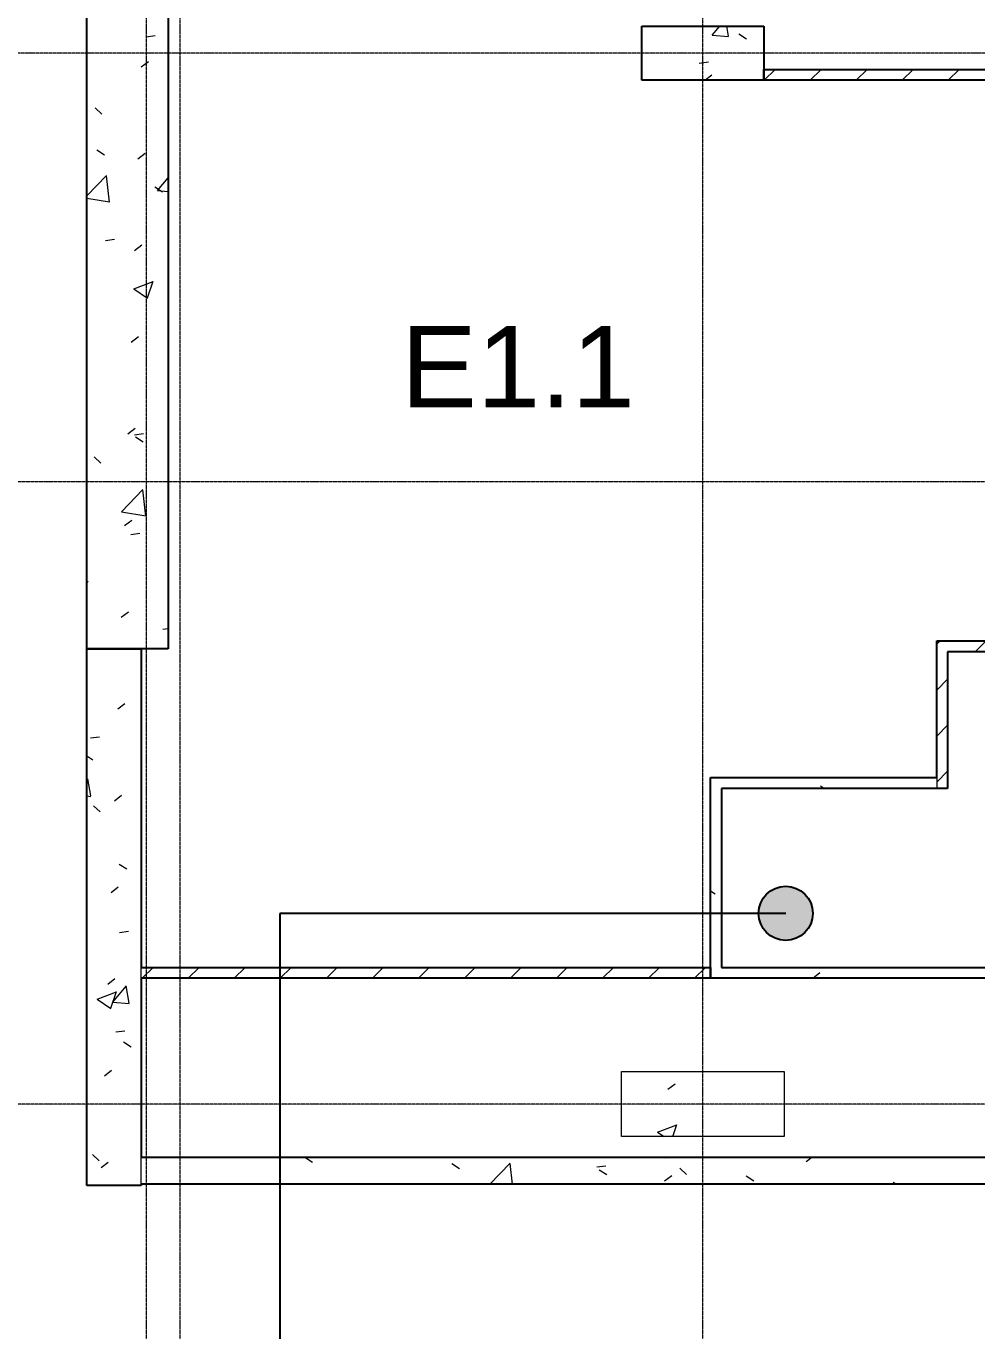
# Model space of a CAD drawing. Header units: millimetres. Extents: x -962357 to -591933, y -35273 to 59420.
# Drawn here: x -916754 to -899225, y -19979 to 4080 of the extents above; entities that cross this region are included whole.
import ezdxf

# ---------------------------------------------------------------- set-up
doc = ezdxf.new("R2010")
doc.units = ezdxf.units.MM
doc.linetypes.add('DPA_Grid _ Level 100', pattern=[10, 5.5, -1.6, 1.3, -1.6])
for name, color, linetype, lineweight in [('A-COLS', 5, 'Continuous', 25), ('A-COLS-E', 1, 'Continuous', 9), ('A-ROOM-IDEN', 3, 'Continuous', 25), ('A-WALL', 5, 'Continuous', 9), ('A-WALL-PATT', 1, 'Continuous', 9), ('S-FNDN', 2, 'Continuous', 9), ('S-GRID', 251, 'Continuous', 9)]:
    doc.layers.add(name, color=color, linetype=linetype, lineweight=lineweight)
doc.styles.add('Arial_1', font='arial.ttf', dxfattribs={"height": 1500})
pattern_1 = [(50, (2.4, 1), (3643.682, -318.781), [381, -4191]), (355, (2.4, 1), (-704.856, 3821.136), [304.8, -3352.8]), (100.451, (306, -25.6), (2938.852, 3502.332), [323.8, -3561.801]), (46.184, (2.4, 1017), (5421.581, -840.856), [571.5, -6286.5]), (96.636, (454, 947), (4748.05, 4948.55), [485.7, -5342.702]), (351.184, (2.4, 1017), (4748.1, 4948.506), [457.2, -5029.2]), (21, (510.4, 763), (3032.288, -2045.304), [381, -4191]), (326, (510.4, 763), (1236.042, 3683.762), [304.8, -3352.8]), (71.451, (763, 592.5), (4268.343, 1638.425), [323.8, -3561.801]), (37.5, (2.4, 1), (61.772, 1691.1008), [167.64, -3144.52, 167.64, -3235.96, -3365.5]), (37.5, (2.4, 1), (61.772, 1691.1008), [-6715.76, 167.64, -3197.86]), (7.5, (2.4, 1), (1336.3933, 2003.6115), [167.64, -1772.92, 167.64, -3068.32, -1282.7]), (7.5, (2.4, 1), (1336.3933, 2003.6115), [-5176.52, 167.64, -1115.06]), (327.5, (-1130.5, 1), (2711.8178, -114.5786), [167.64, -1102.36, 167.64, -3794.76, -5257.8]), (327.5, (-1130.5, 1), (2711.8178, -114.5786), [-5232.4, 167.64, -5090.16]), (317.5, (-1638.5, 1), (2962.5856, 508.5334), [167.64, -1483.36, 167.64, -2463.8, -3733.8]), (317.5, (-1638.5, 1), (2962.5856, 508.5334), [-4282.44, 167.64, -3566.16])]
pattern_2 = [(45, (2.4, 1), (-424.26407, 424.26407), [])]

msp = doc.modelspace()

# ---------------------------------------------------------------- hatches: boundary and pattern name
at = {"layer": 'A-COLS-E'}
h = msp.add_hatch(dxfattribs=at)
h.set_pattern_fill('FP_1', color=256, style=0, pattern_type=2)
h.set_pattern_definition(pattern_1)
h.paths.add_polyline_path([(-903155, 3080), (-903155, 4080), (-905405, 4080), (-905405, 3080)])
at = {"layer": 'A-ROOM-IDEN'}
h = msp.add_hatch(color=256, dxfattribs=at)
edge = h.paths.add_edge_path()
edge.add_arc((-902750.1, -12279.4), 500, 0, 360)
at = {"layer": 'A-WALL-PATT'}
h = msp.add_hatch(dxfattribs=at)
h.set_pattern_fill('FP_1', color=256, style=0, pattern_type=2)
h.set_pattern_definition(pattern_1)
h.paths.add_polyline_path([(-914135, -7400), (-914135, 11467.4), (-915635, 11467.4), (-915635, -7400)])
h = msp.add_hatch(dxfattribs=at)
h.set_pattern_fill('FP_2', color=256, style=0, pattern_type=2)
h.set_pattern_definition(pattern_2)
h.paths.add_polyline_path([(-894075, 3080), (-894005, 3080), (-894005, 3280), (-903155, 3280), (-903155, 3080), (-894175, 3080)])
h = msp.add_hatch(dxfattribs=at)
h.set_pattern_fill('FP_1', color=256, style=0, pattern_type=2)
h.set_pattern_definition(pattern_1)
h.paths.add_polyline_path([(-914635, -17300), (-914635, -7400), (-915635, -7400), (-915635, -17300)])
h = msp.add_hatch(dxfattribs=at)
h.set_pattern_fill('FP_2', color=256, style=0, pattern_type=2)
h.set_pattern_definition(pattern_2)
h.paths.add_polyline_path([(-899965, -9977.5), (-899765, -9977.5), (-899765, -7254.8), (-899965, -7254.8), (-899965, -9777.5)])
h = msp.add_hatch(dxfattribs=at)
h.set_pattern_fill('FP_2', color=256, style=0, pattern_type=2)
h.set_pattern_definition(pattern_2)
h.paths.add_polyline_path([(-881570, -7454.8), (-881370, -7254.8), (-899765, -7254.8), (-899765, -7454.8), (-882845.6, -7454.8)])
h = msp.add_hatch(dxfattribs=at)
h.set_pattern_fill('FP_1', color=256, style=0, pattern_type=2)
h.set_pattern_definition(pattern_1)
h.paths.add_polyline_path([(-904135, -9977.5), (-899965, -9977.5), (-899965, -9777.5), (-904135, -9777.5)])
h = msp.add_hatch(dxfattribs=at)
h.set_pattern_fill('FP_1', color=256, style=0, pattern_type=2)
h.set_pattern_definition(pattern_1)
h.paths.add_polyline_path([(-904135, -13477.5), (-903935, -13477.5), (-903935, -9977.5), (-904135, -9977.5), (-904135, -12743.4)])
h = msp.add_hatch(dxfattribs=at)
h.set_pattern_fill('FP_2', color=256, style=0, pattern_type=2)
h.set_pattern_definition(pattern_2)
h.paths.add_polyline_path([(-904135, -13477.5), (-904135, -13277.5), (-914635, -13277.5), (-914635, -13477.5)])
h = msp.add_hatch(dxfattribs=at)
h.set_pattern_fill('FP_1', color=256, style=0, pattern_type=2)
h.set_pattern_definition(pattern_1)
h.paths.add_polyline_path([(-897614.7, -13477.5), (-897614.7, -13277.5), (-903935, -13277.5), (-903935, -13477.5)])
h = msp.add_hatch(dxfattribs=at)
h.set_pattern_fill('FP_1', color=256, style=0, pattern_type=2)
h.set_pattern_definition(pattern_1)
h.paths.add_polyline_path([(-868778.9, -17275.1), (-868778.9, -16775.1), (-914635, -16775.1), (-914635, -17275.1), (-871237.7, -17275.1)])
at = {"layer": 'S-FNDN'}
h = msp.add_hatch(dxfattribs=at)
h.set_pattern_fill('FP_1', color=256, style=0, pattern_type=2)
h.set_pattern_definition(pattern_1)
h.paths.add_polyline_path([(-902780.1, -16395), (-902780.1, -15195), (-905780.1, -15195), (-905780.1, -16395)])
h = msp.add_hatch(dxfattribs=at)
h.set_pattern_fill('FP_1', color=256, style=0, pattern_type=2)
h.set_pattern_definition(pattern_1)
h.paths.add_polyline_path([(-902780.1, -16395), (-902780.1, -15195), (-905780.1, -15195), (-905780.1, -16395)])

# ---------------------------------------------------------------- linework, layer by layer
at = {"layer": 'A-COLS'}
for p, q in [((-905405, 3080), (-905405, 4080)), ((-905405, 4080), (-903155, 4080)), ((-903155, 4080), (-903155, 3080)), ((-903155, 3080), (-905405, 3080))]:
    msp.add_line(p, q, dxfattribs=at)
at = {"layer": 'A-ROOM-IDEN'}
for p, q in [((-912075, -12279.4), (-912075, -20780.6)), ((-902750.1, -12279.4), (-912075, -12279.4))]:
    msp.add_line(p, q, dxfattribs=at)
msp.add_circle((-902750.1, -12279.4), 500, dxfattribs=at)
at = {"layer": 'A-WALL', "color": 7, "lineweight": 25}
for p, q in [((-915635, -7400), (-915635, 11467.4)), ((-914135, 11467.4), (-914135, -7400)), ((-903155, 3080), (-903155, 3280)), ((-903155, 3280), (-894005, 3280)), ((-894275, 3080), (-903155, 3080)), ((-915635, -17300), (-915635, -7400)), ((-915635, -7400), (-914635, -7400)), ((-914135, -7400), (-915635, -7400)), ((-914635, -7400), (-914635, -13277.5)), ((-899965, -9777.5), (-899965, -7254.8)), ((-899965, -7254.8), (-899765, -7254.8)), ((-899765, -7254.8), (-894275, -7254.8)), ((-899765, -7454.8), (-899765, -9977.5)), ((-894274.5, -7454.8), (-899765, -7454.8)), ((-904135, -9777.5), (-899965, -9777.5)), ((-904135, -9977.5), (-904135, -9777.5)), ((-904135, -13477.5), (-904135, -9977.5)), ((-899965, -9977.5), (-903935, -9977.5)), ((-903935, -9977.5), (-903935, -13277.5)), ((-899765, -9977.5), (-899965, -9977.5)), ((-914635, -13277.5), (-904135, -13277.5)), ((-904135, -13277.5), (-904135, -13477.5)), ((-903935, -13277.5), (-897614.7, -13277.5)), ((-914635, -13477.5), (-914635, -16775.1)), ((-904135, -13477.5), (-914635, -13477.5)), ((-903935, -13477.5), (-904135, -13477.5)), ((-897614.7, -13477.5), (-903935, -13477.5)), ((-914635, -16775.1), (-880645, -16775.1)), ((-914635, -17300), (-915635, -17300)), ((-914635, -17275.1), (-914635, -17300)), ((-868778.9, -17275.1), (-914635, -17275.1))]:
    msp.add_line(p, q, dxfattribs=at)
at = {"layer": 'A-WALL'}
for p, q in [((-899965, -9777.5), (-899965, -9977.5)), ((-914635, -13477.5), (-914635, -13277.5)), ((-914635, -17275.1), (-914635, -16775.1))]:
    msp.add_line(p, q, dxfattribs=at)
at = {"layer": 'S-FNDN'}
for p, q in [((-905780.1, -16395), (-905780.1, -15195)), ((-905780.1, -15195), (-902780.1, -15195)), ((-902780.1, -15195), (-902780.1, -16395)), ((-902780.1, -16395), (-905780.1, -16395))]:
    msp.add_line(p, q, dxfattribs=at)
at = {"layer": 'S-GRID', "linetype": 'DPA_Grid _ Level 100'}
for p, q in [((-913915, -30781.3), (-913915, 54920.2)), ((-904280, -30741.3), (-904280, 54920.2)), ((-914535, -30781.3), (-914535, 53809.2)), ((-602984.2, 3580), (-957857, 3580)), ((-603146.2, -4320), (-957857, -4320)), ((-603146.2, -15795), (-957857, -15795))]:
    msp.add_line(p, q, dxfattribs=at)

# ---------------------------------------------------------------- texts
at = {"layer": 'A-ROOM-IDEN', "lineweight": 9, "insert": (-909839.5, -1451.9), "char_height": 1500, "width": 5331.222, "attachment_point": 1, "style": 'Arial_1'}
msp.add_mtext('E1.1', dxfattribs=at)

doc.saveas('drawing.dxf')
